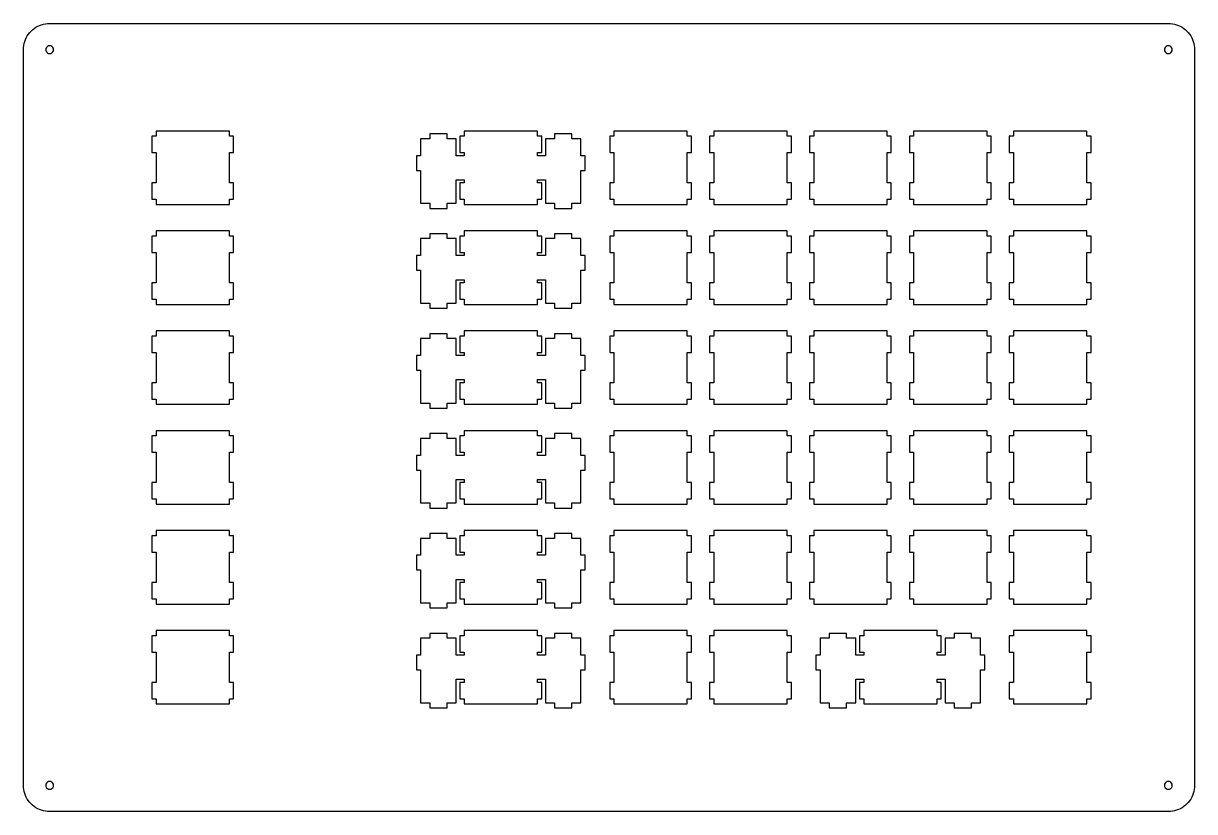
# Model space of a CAD drawing. Extents: x 0 to 223, y 0 to 151.
import ezdxf

# ---------------------------------------------------------------- set-up
doc = ezdxf.new("R2010")
doc.units = 0
doc.layers.get('0').update_dxf_attribs({"linetype": 'CONTINUOUS'})

msp = doc.modelspace()

# ---------------------------------------------------------------- linework, layer by layer
at = {"color": 0}
for p, q in [((2.15663, 149.586), (2.48185, 149.805)), ((2.48185, 149.805), (2.82498, 149.997)), ((2.82498, 149.997), (3.18189, 150.161)), ((3.18189, 150.161), (3.54983, 150.297)), ((3.54983, 150.297), (3.9274, 150.403)), ((3.9274, 150.403), (4.3119, 150.479)), ((4.3119, 150.479), (4.70186, 150.526)), ((4.70186, 150.526), (5.09598, 150.541)), ((5.09598, 150.541), (218.421, 150.541)), ((218.421, 150.541), (218.813, 150.526)), ((218.813, 150.526), (219.203, 150.479)), ((219.203, 150.479), (219.588, 150.403)), ((219.588, 150.403), (219.965, 150.297)), ((219.965, 150.297), (220.333, 150.161)), ((220.333, 150.161), (220.69, 149.997)), ((220.69, 149.997), (221.032, 149.805)), ((221.032, 149.805), (221.36, 149.586)), ((0.339, 147.086), (0.47542, 147.454)), ((0.47542, 147.454), (0.63941, 147.811)), ((0.63941, 147.811), (0.83096, 148.154)), ((0.83096, 148.154), (1.05006, 148.48)), ((1.05006, 148.48), (1.2926, 148.788)), ((1.2926, 148.788), (1.55994, 149.076)), ((1.55994, 149.076), (1.84795, 149.344)), ((1.84795, 149.344), (2.15663, 149.586)), ((221.36, 149.586), (221.667, 149.344)), ((221.667, 149.344), (221.955, 149.076)), ((221.955, 149.076), (222.222, 148.788)), ((222.222, 148.788), (222.465, 148.48)), ((222.465, 148.48), (222.684, 148.154)), ((222.684, 148.154), (222.875, 147.811)), ((222.875, 147.811), (223.04, 147.454)), ((223.04, 147.454), (223.176, 147.086)), ((0.09508, 145.54), (0.11024, 145.934)), ((0.09508, 5.24069), (0.09508, 145.54)), ((0.11024, 145.934), (0.1571, 146.324)), ((0.1571, 146.324), (0.23289, 146.709)), ((0.23289, 146.709), (0.339, 147.086)), ((4.38217, 145.773), (4.34495, 145.54)), ((4.34495, 145.54), (4.38217, 145.31)), ((4.48829, 145.981), (4.38217, 145.773)), ((4.38217, 145.31), (4.48829, 145.101)), ((4.65501, 146.148), (4.48829, 145.981)), ((4.86311, 146.254), (4.65501, 146.148)), ((5.09598, 146.291), (4.86311, 146.254)), ((5.32613, 146.254), (5.09598, 146.291)), ((5.53558, 146.148), (5.32613, 146.254)), ((5.70096, 145.981), (5.53558, 146.148)), ((5.80842, 145.773), (5.70096, 145.981)), ((5.70096, 145.101), (5.80842, 145.31)), ((5.84563, 145.54), (5.80842, 145.773)), ((5.80842, 145.31), (5.84563, 145.54)), ((217.708, 145.773), (217.671, 145.54)), ((217.671, 145.54), (217.708, 145.31)), ((217.814, 145.981), (217.708, 145.773)), ((217.708, 145.31), (217.814, 145.101)), ((217.98, 146.148), (217.814, 145.981)), ((218.189, 146.254), (217.98, 146.148)), ((218.421, 146.291), (218.189, 146.254)), ((218.652, 146.254), (218.421, 146.291)), ((218.862, 146.148), (218.652, 146.254)), ((219.028, 145.981), (218.862, 146.148)), ((219.133, 145.773), (219.028, 145.981)), ((219.028, 145.101), (219.133, 145.31)), ((219.17, 145.54), (219.133, 145.773)), ((219.133, 145.31), (219.17, 145.54)), ((223.176, 147.086), (223.282, 146.709)), ((223.282, 146.709), (223.358, 146.324)), ((223.358, 146.324), (223.405, 145.934)), ((223.405, 145.934), (223.42, 145.54)), ((223.42, 145.54), (223.42, 5.23931)), ((4.48829, 145.101), (4.65501, 144.935)), ((4.65501, 144.935), (4.86311, 144.828)), ((4.86311, 144.828), (5.09598, 144.791)), ((5.09598, 144.791), (5.32613, 144.828)), ((5.32613, 144.828), (5.53558, 144.935)), ((5.53558, 144.935), (5.70096, 145.101)), ((217.814, 145.101), (217.98, 144.935)), ((217.98, 144.935), (218.189, 144.828)), ((218.189, 144.828), (218.421, 144.791)), ((218.421, 144.791), (218.652, 144.828)), ((218.652, 144.828), (218.862, 144.935)), ((218.862, 144.935), (219.028, 145.101)), ((25.3821, 130.015), (25.3821, 129.016)), ((39.3831, 130.015), (25.3821, 130.015)), ((39.3831, 129.016), (39.3831, 130.015)), ((84.1195, 130.015), (84.1195, 129.016)), ((98.1191, 130.015), (84.1195, 130.015)), ((98.1191, 129.016), (98.1191, 130.015)), ((112.695, 130.015), (112.695, 129.016)), ((126.694, 130.015), (112.695, 130.015)), ((126.694, 129.016), (126.694, 130.015)), ((131.745, 130.015), (131.745, 129.016)), ((145.744, 130.015), (131.745, 130.015)), ((145.744, 129.016), (145.744, 130.015)), ((150.795, 130.015), (150.795, 129.016)), ((164.794, 130.015), (150.795, 130.015)), ((164.794, 129.016), (164.794, 130.015)), ((169.845, 130.015), (169.845, 129.016)), ((183.844, 130.015), (169.845, 130.015)), ((183.844, 129.016), (183.844, 130.015)), ((188.895, 130.015), (188.895, 129.016)), ((202.894, 130.015), (188.895, 130.015)), ((202.894, 129.016), (202.894, 130.015)), ((25.3821, 129.016), (24.5828, 129.016)), ((24.5828, 129.016), (24.5828, 125.916)), ((40.1821, 129.016), (39.3831, 129.016)), ((40.1821, 125.916), (40.1821, 129.016)), ((77.5698, 128.546), (75.8444, 128.546)), ((75.8444, 128.546), (75.8444, 125.316)), ((80.8701, 129.465), (77.5698, 129.465)), ((77.5698, 129.465), (77.5698, 128.546)), ((80.8701, 128.546), (80.8701, 129.465)), ((82.5941, 128.546), (80.8701, 128.546)), ((82.5941, 125.316), (82.5941, 128.546)), ((84.1195, 129.016), (83.3191, 129.016)), ((83.3191, 129.016), (83.3191, 125.916)), ((98.9196, 129.016), (98.1191, 129.016)), ((98.9196, 125.916), (98.9196, 129.016)), ((101.37, 128.546), (99.6446, 128.546)), ((99.6446, 128.546), (99.6446, 125.316)), ((104.669, 129.465), (101.37, 129.465)), ((101.37, 129.465), (101.37, 128.546)), ((104.669, 128.546), (104.669, 129.465)), ((106.394, 128.546), (104.669, 128.546)), ((106.394, 125.316), (106.394, 128.546)), ((112.695, 129.016), (111.894, 129.016)), ((111.894, 129.016), (111.894, 125.916)), ((127.495, 129.016), (126.694, 129.016)), ((127.495, 125.916), (127.495, 129.016)), ((131.745, 129.016), (130.944, 129.016)), ((130.944, 129.016), (130.944, 125.916)), ((146.545, 129.016), (145.744, 129.016)), ((146.545, 125.916), (146.545, 129.016)), ((150.795, 129.016), (149.994, 129.016)), ((149.994, 129.016), (149.994, 125.916)), ((165.595, 129.016), (164.794, 129.016)), ((165.595, 125.916), (165.595, 129.016)), ((169.845, 129.016), (169.044, 129.016)), ((169.044, 129.016), (169.044, 125.916)), ((184.645, 129.016), (183.844, 129.016)), ((184.645, 125.916), (184.645, 129.016)), ((188.895, 129.016), (188.094, 129.016)), ((188.094, 129.016), (188.094, 125.916)), ((203.695, 129.016), (202.894, 129.016)), ((203.695, 125.916), (203.695, 129.016)), ((24.5828, 125.916), (25.3821, 125.916)), ((25.3821, 125.916), (25.3821, 120.115)), ((39.3831, 120.115), (39.3831, 125.916)), ((39.3831, 125.916), (40.1821, 125.916)), ((75.8444, 125.316), (75.0189, 125.316)), ((75.0189, 125.316), (75.0189, 122.516)), ((84.1195, 125.316), (82.5941, 125.316)), ((83.3191, 125.916), (84.1195, 125.916)), ((84.1195, 125.916), (84.1195, 125.316)), ((98.1191, 125.316), (98.1191, 125.916)), ((98.1191, 125.916), (98.9196, 125.916)), ((99.6446, 125.316), (98.1191, 125.316)), ((107.22, 125.316), (106.394, 125.316)), ((107.22, 122.516), (107.22, 125.316)), ((111.894, 125.916), (112.695, 125.916)), ((112.695, 125.916), (112.695, 120.115)), ((126.694, 120.115), (126.694, 125.916)), ((126.694, 125.916), (127.495, 125.916)), ((130.944, 125.916), (131.745, 125.916)), ((131.745, 125.916), (131.745, 120.115)), ((145.744, 120.115), (145.744, 125.916)), ((145.744, 125.916), (146.545, 125.916)), ((149.994, 125.916), (150.795, 125.916)), ((150.795, 125.916), (150.795, 120.115)), ((164.794, 120.115), (164.794, 125.916)), ((164.794, 125.916), (165.595, 125.916)), ((169.044, 125.916), (169.845, 125.916)), ((169.845, 125.916), (169.845, 120.115)), ((183.844, 120.115), (183.844, 125.916)), ((183.844, 125.916), (184.645, 125.916)), ((188.094, 125.916), (188.895, 125.916)), ((188.895, 125.916), (188.895, 120.115)), ((202.894, 120.115), (202.894, 125.916)), ((202.894, 125.916), (203.695, 125.916)), ((75.0189, 122.516), (75.8444, 122.516)), ((75.8444, 122.516), (75.8444, 116.246)), ((82.5941, 116.246), (82.5941, 120.716)), ((82.5941, 120.716), (84.1195, 120.716)), ((84.1195, 120.716), (84.1195, 120.115)), ((98.1191, 120.115), (98.1191, 120.716)), ((98.1191, 120.716), (99.6446, 120.716)), ((99.6446, 120.716), (99.6446, 116.246)), ((106.394, 116.246), (106.394, 122.516)), ((106.394, 122.516), (107.22, 122.516)), ((25.3821, 120.115), (24.5828, 120.115)), ((24.5828, 120.115), (24.5828, 117.016)), ((40.1821, 120.115), (39.3831, 120.115)), ((40.1821, 117.016), (40.1821, 120.115)), ((84.1195, 120.115), (83.3191, 120.115)), ((83.3191, 120.115), (83.3191, 117.016)), ((98.9196, 120.115), (98.1191, 120.115)), ((98.9196, 117.016), (98.9196, 120.115)), ((112.695, 120.115), (111.894, 120.115)), ((111.894, 120.115), (111.894, 117.016)), ((127.495, 120.115), (126.694, 120.115)), ((127.495, 117.016), (127.495, 120.115)), ((131.745, 120.115), (130.944, 120.115)), ((130.944, 120.115), (130.944, 117.016)), ((146.545, 120.115), (145.744, 120.115)), ((146.545, 117.016), (146.545, 120.115)), ((150.795, 120.115), (149.994, 120.115)), ((149.994, 120.115), (149.994, 117.016)), ((165.595, 120.115), (164.794, 120.115)), ((165.595, 117.016), (165.595, 120.115)), ((169.845, 120.115), (169.044, 120.115)), ((169.044, 120.115), (169.044, 117.016)), ((184.645, 120.115), (183.844, 120.115)), ((184.645, 117.016), (184.645, 120.115)), ((188.895, 120.115), (188.094, 120.115)), ((188.094, 120.115), (188.094, 117.016)), ((203.695, 120.115), (202.894, 120.115)), ((203.695, 117.016), (203.695, 120.115)), ((24.5828, 117.016), (25.3821, 117.016)), ((25.3821, 117.016), (25.3821, 116.016)), ((39.3831, 116.016), (39.3831, 117.016)), ((39.3831, 117.016), (40.1821, 117.016)), ((75.8444, 116.246), (77.5698, 116.246)), ((77.5698, 116.246), (77.5698, 115.266)), ((80.8701, 115.266), (80.8701, 116.246)), ((80.8701, 116.246), (82.5941, 116.246)), ((83.3191, 117.016), (84.1195, 117.016)), ((84.1195, 117.016), (84.1195, 116.016)), ((98.1191, 116.016), (98.1191, 117.016)), ((98.1191, 117.016), (98.9196, 117.016)), ((99.6446, 116.246), (101.37, 116.246)), ((101.37, 116.246), (101.37, 115.266)), ((104.669, 115.266), (104.669, 116.246)), ((104.669, 116.246), (106.394, 116.246)), ((111.894, 117.016), (112.695, 117.016)), ((112.695, 117.016), (112.695, 116.016)), ((126.694, 116.016), (126.694, 117.016)), ((126.694, 117.016), (127.495, 117.016)), ((130.944, 117.016), (131.745, 117.016)), ((131.745, 117.016), (131.745, 116.016)), ((145.744, 116.016), (145.744, 117.016)), ((145.744, 117.016), (146.545, 117.016)), ((149.994, 117.016), (150.795, 117.016)), ((150.795, 117.016), (150.795, 116.016)), ((164.794, 116.016), (164.794, 117.016)), ((164.794, 117.016), (165.595, 117.016)), ((169.044, 117.016), (169.845, 117.016)), ((169.845, 117.016), (169.845, 116.016)), ((183.844, 116.016), (183.844, 117.016)), ((183.844, 117.016), (184.645, 117.016)), ((188.094, 117.016), (188.895, 117.016)), ((188.895, 117.016), (188.895, 116.016)), ((202.894, 116.016), (202.894, 117.016)), ((202.894, 117.016), (203.695, 117.016)), ((25.3821, 116.016), (39.3831, 116.016)), ((77.5698, 115.266), (80.8701, 115.266)), ((84.1195, 116.016), (98.1191, 116.016)), ((101.37, 115.266), (104.669, 115.266)), ((112.695, 116.016), (126.694, 116.016)), ((131.745, 116.016), (145.744, 116.016)), ((150.795, 116.016), (164.794, 116.016)), ((169.845, 116.016), (183.844, 116.016)), ((188.895, 116.016), (202.894, 116.016)), ((25.3821, 109.966), (24.5828, 109.966)), ((24.5828, 109.966), (24.5828, 106.866)), ((25.3821, 110.965), (25.3821, 109.966)), ((39.3831, 110.965), (25.3821, 110.965)), ((39.3831, 109.966), (39.3831, 110.965)), ((40.1821, 109.966), (39.3831, 109.966)), ((40.1821, 106.866), (40.1821, 109.966)), ((77.5698, 109.496), (75.8444, 109.496)), ((75.8444, 109.496), (75.8444, 106.266)), ((80.8701, 110.415), (77.5698, 110.415)), ((77.5698, 110.415), (77.5698, 109.496)), ((80.8701, 109.496), (80.8701, 110.415)), ((82.5941, 109.496), (80.8701, 109.496)), ((82.5941, 106.266), (82.5941, 109.496)), ((84.1195, 109.966), (83.3191, 109.966)), ((83.3191, 109.966), (83.3191, 106.866)), ((84.1195, 110.965), (84.1195, 109.966)), ((98.1191, 110.965), (84.1195, 110.965)), ((98.1191, 109.966), (98.1191, 110.965)), ((98.9196, 109.966), (98.1191, 109.966)), ((98.9196, 106.866), (98.9196, 109.966)), ((101.37, 109.496), (99.6446, 109.496)), ((99.6446, 109.496), (99.6446, 106.266)), ((104.669, 110.415), (101.37, 110.415)), ((101.37, 110.415), (101.37, 109.496)), ((104.669, 109.496), (104.669, 110.415)), ((106.394, 109.496), (104.669, 109.496)), ((106.394, 106.266), (106.394, 109.496)), ((112.695, 109.966), (111.894, 109.966)), ((111.894, 109.966), (111.894, 106.866)), ((112.695, 110.965), (112.695, 109.966)), ((126.694, 110.965), (112.695, 110.965)), ((126.694, 109.966), (126.694, 110.965)), ((127.495, 109.966), (126.694, 109.966)), ((127.495, 106.866), (127.495, 109.966)), ((131.745, 109.966), (130.944, 109.966)), ((130.944, 109.966), (130.944, 106.866)), ((131.745, 110.965), (131.745, 109.966)), ((145.744, 110.965), (131.745, 110.965)), ((145.744, 109.966), (145.744, 110.965)), ((146.545, 109.966), (145.744, 109.966)), ((146.545, 106.866), (146.545, 109.966)), ((150.795, 109.966), (149.994, 109.966)), ((149.994, 109.966), (149.994, 106.866)), ((150.795, 110.965), (150.795, 109.966)), ((164.794, 110.965), (150.795, 110.965)), ((164.794, 109.966), (164.794, 110.965)), ((165.595, 109.966), (164.794, 109.966)), ((165.595, 106.866), (165.595, 109.966)), ((169.845, 109.966), (169.044, 109.966)), ((169.044, 109.966), (169.044, 106.866)), ((169.845, 110.965), (169.845, 109.966)), ((183.844, 110.965), (169.845, 110.965)), ((183.844, 109.966), (183.844, 110.965)), ((184.645, 109.966), (183.844, 109.966)), ((184.645, 106.866), (184.645, 109.966)), ((188.895, 109.966), (188.094, 109.966)), ((188.094, 109.966), (188.094, 106.866)), ((188.895, 110.965), (188.895, 109.966)), ((202.894, 110.965), (188.895, 110.965)), ((202.894, 109.966), (202.894, 110.965)), ((203.695, 109.966), (202.894, 109.966)), ((203.695, 106.866), (203.695, 109.966)), ((24.5828, 106.866), (25.3821, 106.866)), ((25.3821, 106.866), (25.3821, 101.065)), ((39.3831, 101.065), (39.3831, 106.866)), ((39.3831, 106.866), (40.1821, 106.866)), ((75.8444, 106.266), (75.0189, 106.266)), ((75.0189, 106.266), (75.0189, 103.466)), ((84.1195, 106.266), (82.5941, 106.266)), ((83.3191, 106.866), (84.1195, 106.866)), ((84.1195, 106.866), (84.1195, 106.266)), ((98.1191, 106.266), (98.1191, 106.866)), ((98.1191, 106.866), (98.9196, 106.866)), ((99.6446, 106.266), (98.1191, 106.266)), ((107.22, 106.266), (106.394, 106.266)), ((107.22, 103.466), (107.22, 106.266)), ((111.894, 106.866), (112.695, 106.866)), ((112.695, 106.866), (112.695, 101.065)), ((126.694, 101.065), (126.694, 106.866)), ((126.694, 106.866), (127.495, 106.866)), ((130.944, 106.866), (131.745, 106.866)), ((131.745, 106.866), (131.745, 101.065)), ((145.744, 101.065), (145.744, 106.866)), ((145.744, 106.866), (146.545, 106.866)), ((149.994, 106.866), (150.795, 106.866)), ((150.795, 106.866), (150.795, 101.065)), ((164.794, 101.065), (164.794, 106.866)), ((164.794, 106.866), (165.595, 106.866)), ((169.044, 106.866), (169.845, 106.866)), ((169.845, 106.866), (169.845, 101.065)), ((183.844, 101.065), (183.844, 106.866)), ((183.844, 106.866), (184.645, 106.866)), ((188.094, 106.866), (188.895, 106.866)), ((188.895, 106.866), (188.895, 101.065)), ((202.894, 101.065), (202.894, 106.866)), ((202.894, 106.866), (203.695, 106.866)), ((75.0189, 103.466), (75.8444, 103.466)), ((75.8444, 103.466), (75.8444, 97.1959)), ((106.394, 97.1959), (106.394, 103.466)), ((106.394, 103.466), (107.22, 103.466)), ((25.3821, 101.065), (24.5828, 101.065)), ((24.5828, 101.065), (24.5828, 97.966)), ((40.1821, 101.065), (39.3831, 101.065)), ((40.1821, 97.966), (40.1821, 101.065)), ((82.5941, 97.1959), (82.5941, 101.666)), ((82.5941, 101.666), (84.1195, 101.666)), ((84.1195, 101.065), (83.3191, 101.065)), ((83.3191, 101.065), (83.3191, 97.966)), ((84.1195, 101.666), (84.1195, 101.065)), ((98.1191, 101.065), (98.1191, 101.666)), ((98.1191, 101.666), (99.6446, 101.666)), ((98.9196, 101.065), (98.1191, 101.065)), ((98.9196, 97.966), (98.9196, 101.065)), ((99.6446, 101.666), (99.6446, 97.1959)), ((112.695, 101.065), (111.894, 101.065)), ((111.894, 101.065), (111.894, 97.966)), ((127.495, 101.065), (126.694, 101.065)), ((127.495, 97.966), (127.495, 101.065)), ((131.745, 101.065), (130.944, 101.065)), ((130.944, 101.065), (130.944, 97.966)), ((146.545, 101.065), (145.744, 101.065)), ((146.545, 97.966), (146.545, 101.065)), ((150.795, 101.065), (149.994, 101.065)), ((149.994, 101.065), (149.994, 97.966)), ((165.595, 101.065), (164.794, 101.065)), ((165.595, 97.966), (165.595, 101.065)), ((169.845, 101.065), (169.044, 101.065)), ((169.044, 101.065), (169.044, 97.966)), ((184.645, 101.065), (183.844, 101.065)), ((184.645, 97.966), (184.645, 101.065)), ((188.895, 101.065), (188.094, 101.065)), ((188.094, 101.065), (188.094, 97.966)), ((203.695, 101.065), (202.894, 101.065)), ((203.695, 97.966), (203.695, 101.065)), ((24.5828, 97.966), (25.3821, 97.966)), ((25.3821, 97.966), (25.3821, 96.9656)), ((25.3821, 96.9656), (39.3831, 96.9656)), ((39.3831, 96.9656), (39.3831, 97.966)), ((39.3831, 97.966), (40.1821, 97.966)), ((75.8444, 97.1959), (77.5698, 97.1959)), ((77.5698, 97.1959), (77.5698, 96.2159)), ((77.5698, 96.2159), (80.8701, 96.2159)), ((80.8701, 96.2159), (80.8701, 97.1959)), ((80.8701, 97.1959), (82.5941, 97.1959)), ((83.3191, 97.966), (84.1195, 97.966)), ((84.1195, 97.966), (84.1195, 96.9656)), ((84.1195, 96.9656), (98.1191, 96.9656)), ((98.1191, 96.9656), (98.1191, 97.966)), ((98.1191, 97.966), (98.9196, 97.966)), ((99.6446, 97.1959), (101.37, 97.1959)), ((101.37, 97.1959), (101.37, 96.2159)), ((101.37, 96.2159), (104.669, 96.2159)), ((104.669, 96.2159), (104.669, 97.1959)), ((104.669, 97.1959), (106.394, 97.1959)), ((111.894, 97.966), (112.695, 97.966)), ((112.695, 97.966), (112.695, 96.9656)), ((112.695, 96.9656), (126.694, 96.9656)), ((126.694, 96.9656), (126.694, 97.966)), ((126.694, 97.966), (127.495, 97.966)), ((130.944, 97.966), (131.745, 97.966)), ((131.745, 97.966), (131.745, 96.9656)), ((131.745, 96.9656), (145.744, 96.9656)), ((145.744, 96.9656), (145.744, 97.966)), ((145.744, 97.966), (146.545, 97.966)), ((149.994, 97.966), (150.795, 97.966)), ((150.795, 97.966), (150.795, 96.9656)), ((150.795, 96.9656), (164.794, 96.9656)), ((164.794, 96.9656), (164.794, 97.966)), ((164.794, 97.966), (165.595, 97.966)), ((169.044, 97.966), (169.845, 97.966)), ((169.845, 97.966), (169.845, 96.9656)), ((169.845, 96.9656), (183.844, 96.9656)), ((183.844, 96.9656), (183.844, 97.966)), ((183.844, 97.966), (184.645, 97.966)), ((188.094, 97.966), (188.895, 97.966)), ((188.895, 97.966), (188.895, 96.9656)), ((188.895, 96.9656), (202.894, 96.9656)), ((202.894, 96.9656), (202.894, 97.966)), ((202.894, 97.966), (203.695, 97.966)), ((25.3821, 91.9152), (25.3821, 90.9161)), ((39.3831, 91.9152), (25.3821, 91.9152)), ((39.3831, 90.9161), (39.3831, 91.9152)), ((84.1195, 91.9152), (84.1195, 90.9161)), ((98.1191, 91.9152), (84.1195, 91.9152)), ((98.1191, 90.9161), (98.1191, 91.9152)), ((112.695, 91.9152), (112.695, 90.9161)), ((126.694, 91.9152), (112.695, 91.9152)), ((126.694, 90.9161), (126.694, 91.9152)), ((131.745, 91.9152), (131.745, 90.9161)), ((145.744, 91.9152), (131.745, 91.9152)), ((145.744, 90.9161), (145.744, 91.9152)), ((150.795, 91.9152), (150.795, 90.9161)), ((164.794, 91.9152), (150.795, 91.9152)), ((164.794, 90.9161), (164.794, 91.9152)), ((169.845, 91.9152), (169.845, 90.9161)), ((183.844, 91.9152), (169.845, 91.9152)), ((183.844, 90.9161), (183.844, 91.9152)), ((188.895, 91.9152), (188.895, 90.9161)), ((202.894, 91.9152), (188.895, 91.9152)), ((202.894, 90.9161), (202.894, 91.9152)), ((25.3821, 90.9161), (24.5828, 90.9161)), ((24.5828, 90.9161), (24.5828, 87.8156)), ((40.1821, 90.9161), (39.3831, 90.9161)), ((40.1821, 87.8156), (40.1821, 90.9161)), ((77.5698, 90.4462), (75.8444, 90.4462)), ((75.8444, 90.4462), (75.8444, 87.2162)), ((80.8701, 91.3652), (77.5698, 91.3652)), ((77.5698, 91.3652), (77.5698, 90.4462)), ((80.8701, 90.4462), (80.8701, 91.3652)), ((82.5941, 90.4462), (80.8701, 90.4462)), ((82.5941, 87.2162), (82.5941, 90.4462)), ((84.1195, 90.9161), (83.3191, 90.9161)), ((83.3191, 90.9161), (83.3191, 87.8156)), ((98.9196, 90.9161), (98.1191, 90.9161)), ((98.9196, 87.8156), (98.9196, 90.9161)), ((101.37, 90.4462), (99.6446, 90.4462)), ((99.6446, 90.4462), (99.6446, 87.2162)), ((104.669, 91.3652), (101.37, 91.3652)), ((101.37, 91.3652), (101.37, 90.4462)), ((104.669, 90.4462), (104.669, 91.3652)), ((106.394, 90.4462), (104.669, 90.4462)), ((106.394, 87.2162), (106.394, 90.4462)), ((112.695, 90.9161), (111.894, 90.9161)), ((111.894, 90.9161), (111.894, 87.8156)), ((127.495, 90.9161), (126.694, 90.9161)), ((127.495, 87.8156), (127.495, 90.9161)), ((131.745, 90.9161), (130.944, 90.9161)), ((130.944, 90.9161), (130.944, 87.8156)), ((146.545, 90.9161), (145.744, 90.9161)), ((146.545, 87.8156), (146.545, 90.9161)), ((150.795, 90.9161), (149.994, 90.9161)), ((149.994, 90.9161), (149.994, 87.8156)), ((165.595, 90.9161), (164.794, 90.9161)), ((165.595, 87.8156), (165.595, 90.9161)), ((169.845, 90.9161), (169.044, 90.9161)), ((169.044, 90.9161), (169.044, 87.8156)), ((184.645, 90.9161), (183.844, 90.9161)), ((184.645, 87.8156), (184.645, 90.9161)), ((188.895, 90.9161), (188.094, 90.9161)), ((188.094, 90.9161), (188.094, 87.8156)), ((203.695, 90.9161), (202.894, 90.9161)), ((203.695, 87.8156), (203.695, 90.9161)), ((24.5828, 87.8156), (25.3821, 87.8156)), ((25.3821, 87.8156), (25.3821, 82.0152)), ((39.3831, 82.0152), (39.3831, 87.8156)), ((39.3831, 87.8156), (40.1821, 87.8156)), ((75.8444, 87.2162), (75.0189, 87.2162)), ((75.0189, 87.2162), (75.0189, 84.4158)), ((84.1195, 87.2162), (82.5941, 87.2162)), ((83.3191, 87.8156), (84.1195, 87.8156)), ((84.1195, 87.8156), (84.1195, 87.2162)), ((98.1191, 87.2162), (98.1191, 87.8156)), ((98.1191, 87.8156), (98.9196, 87.8156)), ((99.6446, 87.2162), (98.1191, 87.2162)), ((107.22, 87.2162), (106.394, 87.2162)), ((107.22, 84.4158), (107.22, 87.2162)), ((111.894, 87.8156), (112.695, 87.8156)), ((112.695, 87.8156), (112.695, 82.0152)), ((126.694, 82.0152), (126.694, 87.8156)), ((126.694, 87.8156), (127.495, 87.8156)), ((130.944, 87.8156), (131.745, 87.8156)), ((131.745, 87.8156), (131.745, 82.0152)), ((145.744, 82.0152), (145.744, 87.8156)), ((145.744, 87.8156), (146.545, 87.8156)), ((149.994, 87.8156), (150.795, 87.8156)), ((150.795, 87.8156), (150.795, 82.0152)), ((164.794, 82.0152), (164.794, 87.8156)), ((164.794, 87.8156), (165.595, 87.8156)), ((169.044, 87.8156), (169.845, 87.8156)), ((169.845, 87.8156), (169.845, 82.0152)), ((183.844, 82.0152), (183.844, 87.8156)), ((183.844, 87.8156), (184.645, 87.8156)), ((188.094, 87.8156), (188.895, 87.8156)), ((188.895, 87.8156), (188.895, 82.0152)), ((202.894, 82.0152), (202.894, 87.8156)), ((202.894, 87.8156), (203.695, 87.8156)), ((75.0189, 84.4158), (75.8444, 84.4158)), ((75.8444, 84.4158), (75.8444, 78.1459)), ((106.394, 78.1459), (106.394, 84.4158)), ((106.394, 84.4158), (107.22, 84.4158)), ((25.3821, 82.0152), (24.5828, 82.0152)), ((24.5828, 82.0152), (24.5828, 78.916)), ((40.1821, 82.0152), (39.3831, 82.0152)), ((40.1821, 78.916), (40.1821, 82.0152)), ((82.5941, 78.1459), (82.5941, 82.6163)), ((82.5941, 82.6163), (84.1195, 82.6163)), ((84.1195, 82.0152), (83.3191, 82.0152)), ((83.3191, 82.0152), (83.3191, 78.916)), ((84.1195, 82.6163), (84.1195, 82.0152)), ((98.1191, 82.0152), (98.1191, 82.6163)), ((98.1191, 82.6163), (99.6446, 82.6163)), ((98.9196, 82.0152), (98.1191, 82.0152)), ((98.9196, 78.916), (98.9196, 82.0152)), ((99.6446, 82.6163), (99.6446, 78.1459)), ((112.695, 82.0152), (111.894, 82.0152)), ((111.894, 82.0152), (111.894, 78.916)), ((127.495, 82.0152), (126.694, 82.0152)), ((127.495, 78.916), (127.495, 82.0152)), ((131.745, 82.0152), (130.944, 82.0152)), ((130.944, 82.0152), (130.944, 78.916)), ((146.545, 82.0152), (145.744, 82.0152)), ((146.545, 78.916), (146.545, 82.0152)), ((150.795, 82.0152), (149.994, 82.0152)), ((149.994, 82.0152), (149.994, 78.916)), ((165.595, 82.0152), (164.794, 82.0152)), ((165.595, 78.916), (165.595, 82.0152)), ((169.845, 82.0152), (169.044, 82.0152)), ((169.044, 82.0152), (169.044, 78.916)), ((184.645, 82.0152), (183.844, 82.0152)), ((184.645, 78.916), (184.645, 82.0152)), ((188.895, 82.0152), (188.094, 82.0152)), ((188.094, 82.0152), (188.094, 78.916)), ((203.695, 82.0152), (202.894, 82.0152)), ((203.695, 78.916), (203.695, 82.0152)), ((24.5828, 78.916), (25.3821, 78.916)), ((25.3821, 78.916), (25.3821, 77.9156)), ((39.3831, 77.9156), (39.3831, 78.916)), ((39.3831, 78.916), (40.1821, 78.916)), ((83.3191, 78.916), (84.1195, 78.916)), ((84.1195, 78.916), (84.1195, 77.9156)), ((98.1191, 77.9156), (98.1191, 78.916)), ((98.1191, 78.916), (98.9196, 78.916)), ((111.894, 78.916), (112.695, 78.916)), ((112.695, 78.916), (112.695, 77.9156)), ((126.694, 77.9156), (126.694, 78.916)), ((126.694, 78.916), (127.495, 78.916)), ((130.944, 78.916), (131.745, 78.916)), ((131.745, 78.916), (131.745, 77.9156)), ((145.744, 77.9156), (145.744, 78.916)), ((145.744, 78.916), (146.545, 78.916)), ((149.994, 78.916), (150.795, 78.916)), ((150.795, 78.916), (150.795, 77.9156)), ((164.794, 77.9156), (164.794, 78.916)), ((164.794, 78.916), (165.595, 78.916)), ((169.044, 78.916), (169.845, 78.916)), ((169.845, 78.916), (169.845, 77.9156)), ((183.844, 77.9156), (183.844, 78.916)), ((183.844, 78.916), (184.645, 78.916)), ((188.094, 78.916), (188.895, 78.916)), ((188.895, 78.916), (188.895, 77.9156)), ((202.894, 77.9156), (202.894, 78.916)), ((202.894, 78.916), (203.695, 78.916)), ((25.3821, 77.9156), (39.3831, 77.9156)), ((75.8444, 78.1459), (77.5698, 78.1459)), ((77.5698, 78.1459), (77.5698, 77.1659)), ((77.5698, 77.1659), (80.8701, 77.1659)), ((80.8701, 77.1659), (80.8701, 78.1459)), ((80.8701, 78.1459), (82.5941, 78.1459)), ((84.1195, 77.9156), (98.1191, 77.9156)), ((99.6446, 78.1459), (101.37, 78.1459)), ((101.37, 78.1459), (101.37, 77.1659)), ((101.37, 77.1659), (104.669, 77.1659)), ((104.669, 77.1659), (104.669, 78.1459)), ((104.669, 78.1459), (106.394, 78.1459)), ((112.695, 77.9156), (126.694, 77.9156)), ((131.745, 77.9156), (145.744, 77.9156)), ((150.795, 77.9156), (164.794, 77.9156)), ((169.845, 77.9156), (183.844, 77.9156)), ((188.895, 77.9156), (202.894, 77.9156)), ((25.3821, 71.8661), (24.5828, 71.8661)), ((24.5828, 71.8661), (24.5828, 68.767)), ((25.3821, 72.8652), (25.3821, 71.8661)), ((39.3831, 72.8652), (25.3821, 72.8652)), ((39.3831, 71.8661), (39.3831, 72.8652)), ((40.1821, 71.8661), (39.3831, 71.8661)), ((40.1821, 68.767), (40.1821, 71.8661)), ((80.8701, 72.3152), (77.5698, 72.3152)), ((77.5698, 72.3152), (77.5698, 71.3962)), ((80.8701, 71.3962), (80.8701, 72.3152)), ((84.1195, 71.8661), (83.3191, 71.8661)), ((83.3191, 71.8661), (83.3191, 68.767)), ((84.1195, 72.8652), (84.1195, 71.8661)), ((98.1191, 72.8652), (84.1195, 72.8652)), ((98.1191, 71.8661), (98.1191, 72.8652)), ((98.9196, 71.8661), (98.1191, 71.8661)), ((98.9196, 68.767), (98.9196, 71.8661)), ((104.669, 72.3152), (101.37, 72.3152)), ((101.37, 72.3152), (101.37, 71.3962)), ((104.669, 71.3962), (104.669, 72.3152)), ((112.695, 71.8661), (111.894, 71.8661)), ((111.894, 71.8661), (111.894, 68.767)), ((112.695, 72.8652), (112.695, 71.8661)), ((126.694, 72.8652), (112.695, 72.8652)), ((126.694, 71.8661), (126.694, 72.8652)), ((127.495, 71.8661), (126.694, 71.8661)), ((127.495, 68.767), (127.495, 71.8661)), ((131.745, 71.8661), (130.944, 71.8661)), ((130.944, 71.8661), (130.944, 68.767)), ((131.745, 72.8652), (131.745, 71.8661)), ((145.744, 72.8652), (131.745, 72.8652)), ((145.744, 71.8661), (145.744, 72.8652)), ((146.545, 71.8661), (145.744, 71.8661)), ((146.545, 68.767), (146.545, 71.8661)), ((150.795, 71.8661), (149.994, 71.8661)), ((149.994, 71.8661), (149.994, 68.767)), ((150.795, 72.8652), (150.795, 71.8661)), ((164.794, 72.8652), (150.795, 72.8652)), ((164.794, 71.8661), (164.794, 72.8652)), ((165.595, 71.8661), (164.794, 71.8661)), ((165.595, 68.767), (165.595, 71.8661)), ((169.845, 71.8661), (169.044, 71.8661)), ((169.044, 71.8661), (169.044, 68.767)), ((169.845, 72.8652), (169.845, 71.8661)), ((183.844, 72.8652), (169.845, 72.8652)), ((183.844, 71.8661), (183.844, 72.8652)), ((184.645, 71.8661), (183.844, 71.8661)), ((184.645, 68.767), (184.645, 71.8661)), ((188.895, 71.8661), (188.094, 71.8661)), ((188.094, 71.8661), (188.094, 68.767)), ((188.895, 72.8652), (188.895, 71.8661)), ((202.894, 72.8652), (188.895, 72.8652)), ((202.894, 71.8661), (202.894, 72.8652)), ((203.695, 71.8661), (202.894, 71.8661)), ((203.695, 68.767), (203.695, 71.8661)), ((77.5698, 71.3962), (75.8444, 71.3962)), ((75.8444, 71.3962), (75.8444, 68.1662)), ((82.5941, 71.3962), (80.8701, 71.3962)), ((82.5941, 68.1662), (82.5941, 71.3962)), ((101.37, 71.3962), (99.6446, 71.3962)), ((99.6446, 71.3962), (99.6446, 68.1662)), ((106.394, 71.3962), (104.669, 71.3962)), ((106.394, 68.1662), (106.394, 71.3962)), ((24.5828, 68.767), (25.3821, 68.767)), ((25.3821, 68.767), (25.3821, 62.9652)), ((39.3831, 62.9652), (39.3831, 68.767)), ((39.3831, 68.767), (40.1821, 68.767)), ((75.8444, 68.1662), (75.0189, 68.1662)), ((75.0189, 68.1662), (75.0189, 65.3658)), ((84.1195, 68.1662), (82.5941, 68.1662)), ((83.3191, 68.767), (84.1195, 68.767)), ((84.1195, 68.767), (84.1195, 68.1662)), ((98.1191, 68.1662), (98.1191, 68.767)), ((98.1191, 68.767), (98.9196, 68.767)), ((99.6446, 68.1662), (98.1191, 68.1662)), ((107.22, 68.1662), (106.394, 68.1662)), ((107.22, 65.3658), (107.22, 68.1662)), ((111.894, 68.767), (112.695, 68.767)), ((112.695, 68.767), (112.695, 62.9652)), ((126.694, 62.9652), (126.694, 68.767)), ((126.694, 68.767), (127.495, 68.767)), ((130.944, 68.767), (131.745, 68.767)), ((131.745, 68.767), (131.745, 62.9652)), ((145.744, 62.9652), (145.744, 68.767)), ((145.744, 68.767), (146.545, 68.767)), ((149.994, 68.767), (150.795, 68.767)), ((150.795, 68.767), (150.795, 62.9652)), ((164.794, 62.9652), (164.794, 68.767)), ((164.794, 68.767), (165.595, 68.767)), ((169.044, 68.767), (169.845, 68.767)), ((169.845, 68.767), (169.845, 62.9652)), ((183.844, 62.9652), (183.844, 68.767)), ((183.844, 68.767), (184.645, 68.767)), ((188.094, 68.767), (188.895, 68.767)), ((188.895, 68.767), (188.895, 62.9652)), ((202.894, 62.9652), (202.894, 68.767)), ((202.894, 68.767), (203.695, 68.767)), ((75.0189, 65.3658), (75.8444, 65.3658)), ((75.8444, 65.3658), (75.8444, 59.0959)), ((106.394, 59.0959), (106.394, 65.3658)), ((106.394, 65.3658), (107.22, 65.3658)), ((25.3821, 62.9652), (24.5828, 62.9652)), ((24.5828, 62.9652), (24.5828, 59.866)), ((40.1821, 62.9652), (39.3831, 62.9652)), ((40.1821, 59.866), (40.1821, 62.9652)), ((82.5941, 59.0959), (82.5941, 63.5663)), ((82.5941, 63.5663), (84.1195, 63.5663)), ((84.1195, 62.9652), (83.3191, 62.9652)), ((83.3191, 62.9652), (83.3191, 59.866)), ((84.1195, 63.5663), (84.1195, 62.9652)), ((98.1191, 62.9652), (98.1191, 63.5663)), ((98.1191, 63.5663), (99.6446, 63.5663)), ((98.9196, 62.9652), (98.1191, 62.9652)), ((98.9196, 59.866), (98.9196, 62.9652)), ((99.6446, 63.5663), (99.6446, 59.0959)), ((112.695, 62.9652), (111.894, 62.9652)), ((111.894, 62.9652), (111.894, 59.866)), ((127.495, 62.9652), (126.694, 62.9652)), ((127.495, 59.866), (127.495, 62.9652)), ((131.745, 62.9652), (130.944, 62.9652)), ((130.944, 62.9652), (130.944, 59.866)), ((146.545, 62.9652), (145.744, 62.9652)), ((146.545, 59.866), (146.545, 62.9652)), ((150.795, 62.9652), (149.994, 62.9652)), ((149.994, 62.9652), (149.994, 59.866)), ((165.595, 62.9652), (164.794, 62.9652)), ((165.595, 59.866), (165.595, 62.9652)), ((169.845, 62.9652), (169.044, 62.9652)), ((169.044, 62.9652), (169.044, 59.866)), ((184.645, 62.9652), (183.844, 62.9652)), ((184.645, 59.866), (184.645, 62.9652)), ((188.895, 62.9652), (188.094, 62.9652)), ((188.094, 62.9652), (188.094, 59.866)), ((203.695, 62.9652), (202.894, 62.9652)), ((203.695, 59.866), (203.695, 62.9652)), ((24.5828, 59.866), (25.3821, 59.866)), ((25.3821, 59.866), (25.3821, 58.8656)), ((25.3821, 58.8656), (39.3831, 58.8656)), ((39.3831, 58.8656), (39.3831, 59.866)), ((39.3831, 59.866), (40.1821, 59.866)), ((75.8444, 59.0959), (77.5698, 59.0959)), ((77.5698, 59.0959), (77.5698, 58.1159)), ((77.5698, 58.1159), (80.8701, 58.1159)), ((80.8701, 58.1159), (80.8701, 59.0959)), ((80.8701, 59.0959), (82.5941, 59.0959)), ((83.3191, 59.866), (84.1195, 59.866)), ((84.1195, 59.866), (84.1195, 58.8656)), ((84.1195, 58.8656), (98.1191, 58.8656)), ((98.1191, 58.8656), (98.1191, 59.866)), ((98.1191, 59.866), (98.9196, 59.866)), ((99.6446, 59.0959), (101.37, 59.0959)), ((101.37, 59.0959), (101.37, 58.1159)), ((101.37, 58.1159), (104.669, 58.1159)), ((104.669, 58.1159), (104.669, 59.0959)), ((104.669, 59.0959), (106.394, 59.0959)), ((111.894, 59.866), (112.695, 59.866)), ((112.695, 59.866), (112.695, 58.8656)), ((112.695, 58.8656), (126.694, 58.8656)), ((126.694, 58.8656), (126.694, 59.866)), ((126.694, 59.866), (127.495, 59.866)), ((130.944, 59.866), (131.745, 59.866)), ((131.745, 59.866), (131.745, 58.8656)), ((131.745, 58.8656), (145.744, 58.8656)), ((145.744, 58.8656), (145.744, 59.866)), ((145.744, 59.866), (146.545, 59.866)), ((149.994, 59.866), (150.795, 59.866)), ((150.795, 59.866), (150.795, 58.8656)), ((150.795, 58.8656), (164.794, 58.8656)), ((164.794, 58.8656), (164.794, 59.866)), ((164.794, 59.866), (165.595, 59.866)), ((169.044, 59.866), (169.845, 59.866)), ((169.845, 59.866), (169.845, 58.8656)), ((169.845, 58.8656), (183.844, 58.8656)), ((183.844, 58.8656), (183.844, 59.866)), ((183.844, 59.866), (184.645, 59.866)), ((188.094, 59.866), (188.895, 59.866)), ((188.895, 59.866), (188.895, 58.8656)), ((188.895, 58.8656), (202.894, 58.8656)), ((202.894, 58.8656), (202.894, 59.866)), ((202.894, 59.866), (203.695, 59.866)), ((25.3821, 53.8152), (25.3821, 52.8161)), ((39.3831, 53.8152), (25.3821, 53.8152)), ((39.3831, 52.8161), (39.3831, 53.8152)), ((84.1195, 53.8152), (84.1195, 52.8161)), ((98.1191, 53.8152), (84.1195, 53.8152)), ((98.1191, 52.8161), (98.1191, 53.8152)), ((112.695, 53.8152), (112.695, 52.8161)), ((126.694, 53.8152), (112.695, 53.8152)), ((126.694, 52.8161), (126.694, 53.8152)), ((131.745, 53.8152), (131.745, 52.8161)), ((145.744, 53.8152), (131.745, 53.8152)), ((145.744, 52.8161), (145.744, 53.8152)), ((150.795, 53.8152), (150.795, 52.8161)), ((164.794, 53.8152), (150.795, 53.8152)), ((164.794, 52.8161), (164.794, 53.8152)), ((169.845, 53.8152), (169.845, 52.8161)), ((183.844, 53.8152), (169.845, 53.8152)), ((183.844, 52.8161), (183.844, 53.8152)), ((188.895, 53.8152), (188.895, 52.8161)), ((202.894, 53.8152), (188.895, 53.8152)), ((202.894, 52.8161), (202.894, 53.8152)), ((25.3821, 52.8161), (24.5828, 52.8161)), ((24.5828, 52.8161), (24.5828, 49.717)), ((40.1821, 52.8161), (39.3831, 52.8161)), ((40.1821, 49.717), (40.1821, 52.8161)), ((77.5698, 52.3462), (75.8444, 52.3462)), ((75.8444, 52.3462), (75.8444, 49.1162)), ((80.8701, 53.2666), (77.5698, 53.2666)), ((77.5698, 53.2666), (77.5698, 52.3462)), ((80.8701, 52.3462), (80.8701, 53.2666)), ((82.5941, 52.3462), (80.8701, 52.3462)), ((82.5941, 49.1162), (82.5941, 52.3462)), ((84.1195, 52.8161), (83.3191, 52.8161)), ((83.3191, 52.8161), (83.3191, 49.717)), ((98.9196, 52.8161), (98.1191, 52.8161)), ((98.9196, 49.717), (98.9196, 52.8161)), ((101.37, 52.3462), (99.6446, 52.3462)), ((99.6446, 52.3462), (99.6446, 49.1162)), ((104.669, 53.2666), (101.37, 53.2666)), ((101.37, 53.2666), (101.37, 52.3462)), ((104.669, 52.3462), (104.669, 53.2666)), ((106.394, 52.3462), (104.669, 52.3462)), ((106.394, 49.1162), (106.394, 52.3462)), ((112.695, 52.8161), (111.894, 52.8161)), ((111.894, 52.8161), (111.894, 49.717)), ((127.495, 52.8161), (126.694, 52.8161)), ((127.495, 49.717), (127.495, 52.8161)), ((131.745, 52.8161), (130.944, 52.8161)), ((130.944, 52.8161), (130.944, 49.717)), ((146.545, 52.8161), (145.744, 52.8161)), ((146.545, 49.717), (146.545, 52.8161)), ((150.795, 52.8161), (149.994, 52.8161)), ((149.994, 52.8161), (149.994, 49.717)), ((165.595, 52.8161), (164.794, 52.8161)), ((165.595, 49.717), (165.595, 52.8161)), ((169.845, 52.8161), (169.044, 52.8161)), ((169.044, 52.8161), (169.044, 49.717)), ((184.645, 52.8161), (183.844, 52.8161)), ((184.645, 49.717), (184.645, 52.8161)), ((188.895, 52.8161), (188.094, 52.8161)), ((188.094, 52.8161), (188.094, 49.717)), ((203.695, 52.8161), (202.894, 52.8161)), ((203.695, 49.717), (203.695, 52.8161)), ((24.5828, 49.717), (25.3821, 49.717)), ((25.3821, 49.717), (25.3821, 43.9152)), ((39.3831, 43.9152), (39.3831, 49.717)), ((39.3831, 49.717), (40.1821, 49.717)), ((83.3191, 49.717), (84.1195, 49.717)), ((84.1195, 49.717), (84.1195, 49.1162)), ((98.1191, 49.1162), (98.1191, 49.717)), ((98.1191, 49.717), (98.9196, 49.717)), ((111.894, 49.717), (112.695, 49.717)), ((112.695, 49.717), (112.695, 43.9152)), ((126.694, 43.9152), (126.694, 49.717)), ((126.694, 49.717), (127.495, 49.717)), ((130.944, 49.717), (131.745, 49.717)), ((131.745, 49.717), (131.745, 43.9152)), ((145.744, 43.9152), (145.744, 49.717)), ((145.744, 49.717), (146.545, 49.717)), ((149.994, 49.717), (150.795, 49.717)), ((150.795, 49.717), (150.795, 43.9152)), ((164.794, 43.9152), (164.794, 49.717)), ((164.794, 49.717), (165.595, 49.717)), ((169.044, 49.717), (169.845, 49.717)), ((169.845, 49.717), (169.845, 43.9152)), ((183.844, 43.9152), (183.844, 49.717)), ((183.844, 49.717), (184.645, 49.717)), ((188.094, 49.717), (188.895, 49.717)), ((188.895, 49.717), (188.895, 43.9152)), ((202.894, 43.9152), (202.894, 49.717)), ((202.894, 49.717), (203.695, 49.717)), ((75.8444, 49.1162), (75.0189, 49.1162)), ((75.0189, 49.1162), (75.0189, 46.3158)), ((84.1195, 49.1162), (82.5941, 49.1162)), ((99.6446, 49.1162), (98.1191, 49.1162)), ((107.22, 49.1162), (106.394, 49.1162)), ((107.22, 46.3158), (107.22, 49.1162)), ((75.0189, 46.3158), (75.8444, 46.3158)), ((75.8444, 46.3158), (75.8444, 40.0473)), ((106.394, 40.0473), (106.394, 46.3158)), ((106.394, 46.3158), (107.22, 46.3158)), ((25.3821, 43.9152), (24.5828, 43.9152)), ((24.5828, 43.9152), (24.5828, 40.816)), ((40.1821, 43.9152), (39.3831, 43.9152)), ((40.1821, 40.816), (40.1821, 43.9152)), ((82.5941, 40.0473), (82.5941, 44.5163)), ((82.5941, 44.5163), (84.1195, 44.5163)), ((84.1195, 43.9152), (83.3191, 43.9152)), ((83.3191, 43.9152), (83.3191, 40.816)), ((84.1195, 44.5163), (84.1195, 43.9152)), ((98.1191, 43.9152), (98.1191, 44.5163)), ((98.1191, 44.5163), (99.6446, 44.5163)), ((98.9196, 43.9152), (98.1191, 43.9152)), ((98.9196, 40.816), (98.9196, 43.9152)), ((99.6446, 44.5163), (99.6446, 40.0473)), ((112.695, 43.9152), (111.894, 43.9152)), ((111.894, 43.9152), (111.894, 40.816)), ((127.495, 43.9152), (126.694, 43.9152)), ((127.495, 40.816), (127.495, 43.9152)), ((131.745, 43.9152), (130.944, 43.9152)), ((130.944, 43.9152), (130.944, 40.816)), ((146.545, 43.9152), (145.744, 43.9152)), ((146.545, 40.816), (146.545, 43.9152)), ((150.795, 43.9152), (149.994, 43.9152)), ((149.994, 43.9152), (149.994, 40.816)), ((165.595, 43.9152), (164.794, 43.9152)), ((165.595, 40.816), (165.595, 43.9152)), ((169.845, 43.9152), (169.044, 43.9152)), ((169.044, 43.9152), (169.044, 40.816)), ((184.645, 43.9152), (183.844, 43.9152)), ((184.645, 40.816), (184.645, 43.9152)), ((188.895, 43.9152), (188.094, 43.9152)), ((188.094, 43.9152), (188.094, 40.816)), ((203.695, 43.9152), (202.894, 43.9152)), ((203.695, 40.816), (203.695, 43.9152)), ((24.5828, 40.816), (25.3821, 40.816)), ((25.3821, 40.816), (25.3821, 39.8156)), ((39.3831, 39.8156), (39.3831, 40.816)), ((39.3831, 40.816), (40.1821, 40.816)), ((83.3191, 40.816), (84.1195, 40.816)), ((84.1195, 40.816), (84.1195, 39.8156)), ((98.1191, 39.8156), (98.1191, 40.816)), ((98.1191, 40.816), (98.9196, 40.816)), ((111.894, 40.816), (112.695, 40.816)), ((112.695, 40.816), (112.695, 39.8156)), ((126.694, 39.8156), (126.694, 40.816)), ((126.694, 40.816), (127.495, 40.816)), ((130.944, 40.816), (131.745, 40.816)), ((131.745, 40.816), (131.745, 39.8156)), ((145.744, 39.8156), (145.744, 40.816)), ((145.744, 40.816), (146.545, 40.816)), ((149.994, 40.816), (150.795, 40.816)), ((150.795, 40.816), (150.795, 39.8156)), ((164.794, 39.8156), (164.794, 40.816)), ((164.794, 40.816), (165.595, 40.816)), ((169.044, 40.816), (169.845, 40.816)), ((169.845, 40.816), (169.845, 39.8156)), ((183.844, 39.8156), (183.844, 40.816)), ((183.844, 40.816), (184.645, 40.816)), ((188.094, 40.816), (188.895, 40.816)), ((188.895, 40.816), (188.895, 39.8156)), ((202.894, 39.8156), (202.894, 40.816)), ((202.894, 40.816), (203.695, 40.816)), ((25.3821, 39.8156), (39.3831, 39.8156)), ((75.8444, 40.0473), (77.5698, 40.0473)), ((77.5698, 40.0473), (77.5698, 39.0659)), ((77.5698, 39.0659), (80.8701, 39.0659)), ((80.8701, 39.0659), (80.8701, 40.0473)), ((80.8701, 40.0473), (82.5941, 40.0473)), ((84.1195, 39.8156), (98.1191, 39.8156)), ((99.6446, 40.0473), (101.37, 40.0473)), ((101.37, 40.0473), (101.37, 39.0659)), ((101.37, 39.0659), (104.669, 39.0659)), ((104.669, 39.0659), (104.669, 40.0473)), ((104.669, 40.0473), (106.394, 40.0473)), ((112.695, 39.8156), (126.694, 39.8156)), ((131.745, 39.8156), (145.744, 39.8156)), ((150.795, 39.8156), (164.794, 39.8156)), ((169.845, 39.8156), (183.844, 39.8156)), ((188.895, 39.8156), (202.894, 39.8156)), ((25.3821, 33.7661), (24.5828, 33.7661)), ((24.5828, 33.7661), (24.5828, 30.6669)), ((25.3821, 34.7665), (25.3821, 33.7661)), ((39.3831, 34.7665), (25.3821, 34.7665)), ((39.3831, 33.7661), (39.3831, 34.7665)), ((40.1821, 33.7661), (39.3831, 33.7661)), ((40.1821, 30.6669), (40.1821, 33.7661)), ((80.8701, 34.2167), (77.5698, 34.2167)), ((77.5698, 34.2167), (77.5698, 33.2962)), ((80.8701, 33.2962), (80.8701, 34.2167)), ((84.1195, 33.7661), (83.3191, 33.7661)), ((83.3191, 33.7661), (83.3191, 30.6669)), ((84.1195, 34.7665), (84.1195, 33.7661)), ((98.1191, 34.7665), (84.1195, 34.7665)), ((98.1191, 33.7661), (98.1191, 34.7665)), ((98.9196, 33.7661), (98.1191, 33.7661)), ((98.9196, 30.6669), (98.9196, 33.7661)), ((104.669, 34.2167), (101.37, 34.2167)), ((101.37, 34.2167), (101.37, 33.2962)), ((104.669, 33.2962), (104.669, 34.2167)), ((112.695, 33.7661), (111.894, 33.7661)), ((111.894, 33.7661), (111.894, 30.6669)), ((112.695, 34.7665), (112.695, 33.7661)), ((126.694, 34.7665), (112.695, 34.7665)), ((126.694, 33.7661), (126.694, 34.7665)), ((127.495, 33.7661), (126.694, 33.7661)), ((127.495, 30.6669), (127.495, 33.7661)), ((131.745, 33.7661), (130.944, 33.7661)), ((130.944, 33.7661), (130.944, 30.6669)), ((131.745, 34.7665), (131.745, 33.7661)), ((145.744, 34.7665), (131.745, 34.7665)), ((145.744, 33.7661), (145.744, 34.7665)), ((146.545, 33.7661), (145.744, 33.7661)), ((146.545, 30.6669), (146.545, 33.7661)), ((157.07, 34.2167), (153.77, 34.2167)), ((153.77, 34.2167), (153.77, 33.2962)), ((157.07, 33.2962), (157.07, 34.2167)), ((160.32, 33.7661), (159.519, 33.7661)), ((159.519, 33.7661), (159.519, 30.6669)), ((160.32, 34.7665), (160.32, 33.7661)), ((174.319, 34.7665), (160.32, 34.7665)), ((174.319, 33.7661), (174.319, 34.7665)), ((175.12, 33.7661), (174.319, 33.7661)), ((175.12, 30.6669), (175.12, 33.7661)), ((180.869, 34.2167), (177.57, 34.2167)), ((177.57, 34.2167), (177.57, 33.2962)), ((180.869, 33.2962), (180.869, 34.2167)), ((188.895, 33.7661), (188.094, 33.7661)), ((188.094, 33.7661), (188.094, 30.6669)), ((188.895, 34.7665), (188.895, 33.7661)), ((202.894, 34.7665), (188.895, 34.7665)), ((202.894, 33.7661), (202.894, 34.7665)), ((203.695, 33.7661), (202.894, 33.7661)), ((203.695, 30.6669), (203.695, 33.7661)), ((77.5698, 33.2962), (75.8444, 33.2962)), ((75.8444, 33.2962), (75.8444, 30.0661)), ((82.5941, 33.2962), (80.8701, 33.2962)), ((82.5941, 30.0661), (82.5941, 33.2962)), ((101.37, 33.2962), (99.6446, 33.2962)), ((99.6446, 33.2962), (99.6446, 30.0661)), ((106.394, 33.2962), (104.669, 33.2962)), ((106.394, 30.0661), (106.394, 33.2962)), ((153.77, 33.2962), (152.044, 33.2962)), ((152.044, 33.2962), (152.044, 30.0661)), ((158.794, 33.2962), (157.07, 33.2962)), ((158.794, 30.0661), (158.794, 33.2962)), ((177.57, 33.2962), (175.845, 33.2962)), ((175.845, 33.2962), (175.845, 30.0661)), ((182.594, 33.2962), (180.869, 33.2962)), ((182.594, 30.0661), (182.594, 33.2962)), ((24.5828, 30.6669), (25.3821, 30.6669)), ((25.3821, 30.6669), (25.3821, 24.8667)), ((39.3831, 24.8667), (39.3831, 30.6669)), ((39.3831, 30.6669), (40.1821, 30.6669)), ((75.8444, 30.0661), (75.0189, 30.0661)), ((75.0189, 30.0661), (75.0189, 27.2673)), ((84.1195, 30.0661), (82.5941, 30.0661)), ((83.3191, 30.6669), (84.1195, 30.6669)), ((84.1195, 30.6669), (84.1195, 30.0661)), ((98.1191, 30.0661), (98.1191, 30.6669)), ((98.1191, 30.6669), (98.9196, 30.6669)), ((99.6446, 30.0661), (98.1191, 30.0661)), ((107.22, 30.0661), (106.394, 30.0661)), ((107.22, 27.2673), (107.22, 30.0661)), ((111.894, 30.6669), (112.695, 30.6669)), ((112.695, 30.6669), (112.695, 24.8667)), ((126.694, 24.8667), (126.694, 30.6669)), ((126.694, 30.6669), (127.495, 30.6669)), ((130.944, 30.6669), (131.745, 30.6669)), ((131.745, 30.6669), (131.745, 24.8667)), ((145.744, 24.8667), (145.744, 30.6669)), ((145.744, 30.6669), (146.545, 30.6669)), ((152.044, 30.0661), (151.219, 30.0661)), ((151.219, 30.0661), (151.219, 27.2673)), ((160.32, 30.0661), (158.794, 30.0661)), ((159.519, 30.6669), (160.32, 30.6669)), ((160.32, 30.6669), (160.32, 30.0661)), ((174.319, 30.0661), (174.319, 30.6669)), ((174.319, 30.6669), (175.12, 30.6669)), ((175.845, 30.0661), (174.319, 30.0661)), ((183.42, 30.0661), (182.594, 30.0661)), ((183.42, 27.2673), (183.42, 30.0661)), ((188.094, 30.6669), (188.895, 30.6669)), ((188.895, 30.6669), (188.895, 24.8667)), ((202.894, 24.8667), (202.894, 30.6669)), ((202.894, 30.6669), (203.695, 30.6669)), ((75.0189, 27.2673), (75.8444, 27.2673)), ((75.8444, 27.2673), (75.8444, 20.9958)), ((106.394, 20.9958), (106.394, 27.2673)), ((106.394, 27.2673), (107.22, 27.2673)), ((151.219, 27.2673), (152.044, 27.2673)), ((152.044, 27.2673), (152.044, 20.9958)), ((182.594, 20.9958), (182.594, 27.2673)), ((182.594, 27.2673), (183.42, 27.2673)), ((25.3821, 24.8667), (24.5828, 24.8667)), ((24.5828, 24.8667), (24.5828, 21.7661)), ((40.1821, 24.8667), (39.3831, 24.8667)), ((40.1821, 21.7661), (40.1821, 24.8667)), ((82.5941, 20.9958), (82.5941, 25.4661)), ((82.5941, 25.4661), (84.1195, 25.4661)), ((84.1195, 24.8667), (83.3191, 24.8667)), ((83.3191, 24.8667), (83.3191, 21.7661)), ((84.1195, 25.4661), (84.1195, 24.8667)), ((98.1191, 24.8667), (98.1191, 25.4661)), ((98.1191, 25.4661), (99.6446, 25.4661)), ((98.9196, 24.8667), (98.1191, 24.8667)), ((98.9196, 21.7661), (98.9196, 24.8667)), ((99.6446, 25.4661), (99.6446, 20.9958)), ((112.695, 24.8667), (111.894, 24.8667)), ((111.894, 24.8667), (111.894, 21.7661)), ((127.495, 24.8667), (126.694, 24.8667)), ((127.495, 21.7661), (127.495, 24.8667)), ((131.745, 24.8667), (130.944, 24.8667)), ((130.944, 24.8667), (130.944, 21.7661)), ((146.545, 24.8667), (145.744, 24.8667)), ((146.545, 21.7661), (146.545, 24.8667)), ((158.794, 20.9958), (158.794, 25.4661)), ((158.794, 25.4661), (160.32, 25.4661)), ((160.32, 24.8667), (159.519, 24.8667)), ((159.519, 24.8667), (159.519, 21.7661)), ((160.32, 25.4661), (160.32, 24.8667)), ((174.319, 24.8667), (174.319, 25.4661)), ((174.319, 25.4661), (175.845, 25.4661)), ((175.12, 24.8667), (174.319, 24.8667)), ((175.12, 21.7661), (175.12, 24.8667)), ((175.845, 25.4661), (175.845, 20.9958)), ((188.895, 24.8667), (188.094, 24.8667)), ((188.094, 24.8667), (188.094, 21.7661)), ((203.695, 24.8667), (202.894, 24.8667)), ((203.695, 21.7661), (203.695, 24.8667)), ((24.5828, 21.7661), (25.3821, 21.7661)), ((25.3821, 21.7661), (25.3821, 20.767)), ((25.3821, 20.767), (39.3831, 20.767)), ((39.3831, 20.767), (39.3831, 21.7661)), ((39.3831, 21.7661), (40.1821, 21.7661)), ((75.8444, 20.9958), (77.5698, 20.9958)), ((77.5698, 20.9958), (77.5698, 20.016)), ((80.8701, 20.016), (80.8701, 20.9958)), ((80.8701, 20.9958), (82.5941, 20.9958)), ((83.3191, 21.7661), (84.1195, 21.7661)), ((84.1195, 21.7661), (84.1195, 20.767)), ((84.1195, 20.767), (98.1191, 20.767)), ((98.1191, 20.767), (98.1191, 21.7661)), ((98.1191, 21.7661), (98.9196, 21.7661)), ((99.6446, 20.9958), (101.37, 20.9958)), ((101.37, 20.9958), (101.37, 20.016)), ((104.669, 20.016), (104.669, 20.9958)), ((104.669, 20.9958), (106.394, 20.9958)), ((111.894, 21.7661), (112.695, 21.7661)), ((112.695, 21.7661), (112.695, 20.767)), ((112.695, 20.767), (126.694, 20.767)), ((126.694, 20.767), (126.694, 21.7661)), ((126.694, 21.7661), (127.495, 21.7661)), ((130.944, 21.7661), (131.745, 21.7661)), ((131.745, 21.7661), (131.745, 20.767)), ((131.745, 20.767), (145.744, 20.767)), ((145.744, 20.767), (145.744, 21.7661)), ((145.744, 21.7661), (146.545, 21.7661)), ((152.044, 20.9958), (153.77, 20.9958)), ((153.77, 20.9958), (153.77, 20.016)), ((157.07, 20.016), (157.07, 20.9958)), ((157.07, 20.9958), (158.794, 20.9958)), ((159.519, 21.7661), (160.32, 21.7661)), ((160.32, 21.7661), (160.32, 20.767)), ((160.32, 20.767), (174.319, 20.767)), ((174.319, 20.767), (174.319, 21.7661)), ((174.319, 21.7661), (175.12, 21.7661)), ((175.845, 20.9958), (177.57, 20.9958)), ((177.57, 20.9958), (177.57, 20.016)), ((180.869, 20.016), (180.869, 20.9958)), ((180.869, 20.9958), (182.594, 20.9958)), ((188.094, 21.7661), (188.895, 21.7661)), ((188.895, 21.7661), (188.895, 20.767)), ((188.895, 20.767), (202.894, 20.767)), ((202.894, 20.767), (202.894, 21.7661)), ((202.894, 21.7661), (203.695, 21.7661)), ((77.5698, 20.016), (80.8701, 20.016)), ((101.37, 20.016), (104.669, 20.016)), ((153.77, 20.016), (157.07, 20.016)), ((177.57, 20.016), (180.869, 20.016)), ((0.11024, 4.84794), (0.09508, 5.24069)), ((0.1571, 4.45795), (0.11024, 4.84794)), ((4.38217, 5.47218), (4.34495, 5.24069)), ((4.34495, 5.24069), (4.38217, 5.00916)), ((4.48829, 5.68029), (4.38217, 5.47218)), ((4.38217, 5.00916), (4.48829, 4.79972)), ((4.65501, 5.84701), (4.48829, 5.68029)), ((4.48829, 4.79972), (4.65501, 4.63296)), ((4.86311, 5.95313), (4.65501, 5.84701)), ((4.65501, 4.63296), (4.86311, 4.52684)), ((5.09598, 5.98897), (4.86311, 5.95313)), ((4.86311, 4.52684), (5.09598, 4.49104)), ((5.32613, 5.95313), (5.09598, 5.98897)), ((5.09598, 4.49104), (5.32613, 4.52684)), ((5.53558, 5.84701), (5.32613, 5.95313)), ((5.32613, 4.52684), (5.53558, 4.63296)), ((5.70096, 5.68029), (5.53558, 5.84701)), ((5.53558, 4.63296), (5.70096, 4.79972)), ((5.80842, 5.47218), (5.70096, 5.68029)), ((5.70096, 4.79972), (5.80842, 5.00916)), ((5.84563, 5.24069), (5.80842, 5.47218)), ((5.80842, 5.00916), (5.84563, 5.24069)), ((217.708, 5.47218), (217.671, 5.24069)), ((217.671, 5.24069), (217.708, 5.00916)), ((217.814, 5.68029), (217.708, 5.47218)), ((217.708, 5.00916), (217.814, 4.79972)), ((217.98, 5.84701), (217.814, 5.68029)), ((217.814, 4.79972), (217.98, 4.63296)), ((218.189, 5.95313), (217.98, 5.84701)), ((217.98, 4.63296), (218.189, 4.52684)), ((218.421, 5.98897), (218.189, 5.95313)), ((218.189, 4.52684), (218.421, 4.49104)), ((218.652, 5.95313), (218.421, 5.98897)), ((218.421, 4.49104), (218.652, 4.52684)), ((218.862, 5.84701), (218.652, 5.95313)), ((218.652, 4.52684), (218.862, 4.63296)), ((219.028, 5.68029), (218.862, 5.84701)), ((218.862, 4.63296), (219.028, 4.79972)), ((219.133, 5.47218), (219.028, 5.68029)), ((219.028, 4.79972), (219.133, 5.00916)), ((219.17, 5.24069), (219.133, 5.47218)), ((219.133, 5.00916), (219.17, 5.24069)), ((223.405, 4.84794), (223.358, 4.45795)), ((223.42, 5.23931), (223.405, 4.84794)), ((0.23289, 4.07211), (0.1571, 4.45795)), ((0.339, 3.69454), (0.23289, 4.07211)), ((0.47542, 3.32659), (0.339, 3.69454)), ((0.63941, 2.97105), (0.47542, 3.32659)), ((0.83096, 2.62792), (0.63941, 2.97105)), ((1.05006, 2.30132), (0.83096, 2.62792)), ((1.2926, 1.99264), (1.05006, 2.30132)), ((222.465, 2.30132), (222.222, 1.99264)), ((222.684, 2.62792), (222.465, 2.30132)), ((222.875, 2.97105), (222.684, 2.62792)), ((223.04, 3.32659), (222.875, 2.97105)), ((223.176, 3.69454), (223.04, 3.32659)), ((223.282, 4.07211), (223.176, 3.69454)), ((223.358, 4.45795), (223.282, 4.07211)), ((1.55994, 1.70463), (1.2926, 1.99264)), ((1.84795, 1.43729), (1.55994, 1.70463)), ((2.15663, 1.19476), (1.84795, 1.43729)), ((2.48185, 0.97703), (2.15663, 1.19476)), ((2.82498, 0.78411), (2.48185, 0.97703)), ((3.18189, 0.62012), (2.82498, 0.78411)), ((3.54983, 0.48507), (3.18189, 0.62012)), ((3.9274, 0.37896), (3.54983, 0.48507)), ((4.3119, 0.30179), (3.9274, 0.37896)), ((4.70186, 0.25494), (4.3119, 0.30179)), ((5.09598, 0.23978), (4.70186, 0.25494)), ((218.421, 0.23978), (5.09598, 0.23978)), ((218.813, 0.25494), (218.421, 0.23978)), ((219.203, 0.30179), (218.813, 0.25494)), ((219.588, 0.37896), (219.203, 0.30179)), ((219.965, 0.48507), (219.588, 0.37896)), ((220.333, 0.62012), (219.965, 0.48507)), ((220.69, 0.78411), (220.333, 0.62012)), ((221.032, 0.97703), (220.69, 0.78411)), ((221.36, 1.19476), (221.032, 0.97703)), ((221.667, 1.43729), (221.36, 1.19476)), ((221.955, 1.70463), (221.667, 1.43729)), ((222.222, 1.99264), (221.955, 1.70463))]:
    msp.add_line(p, q, dxfattribs=at)

doc.saveas('drawing.dxf')
